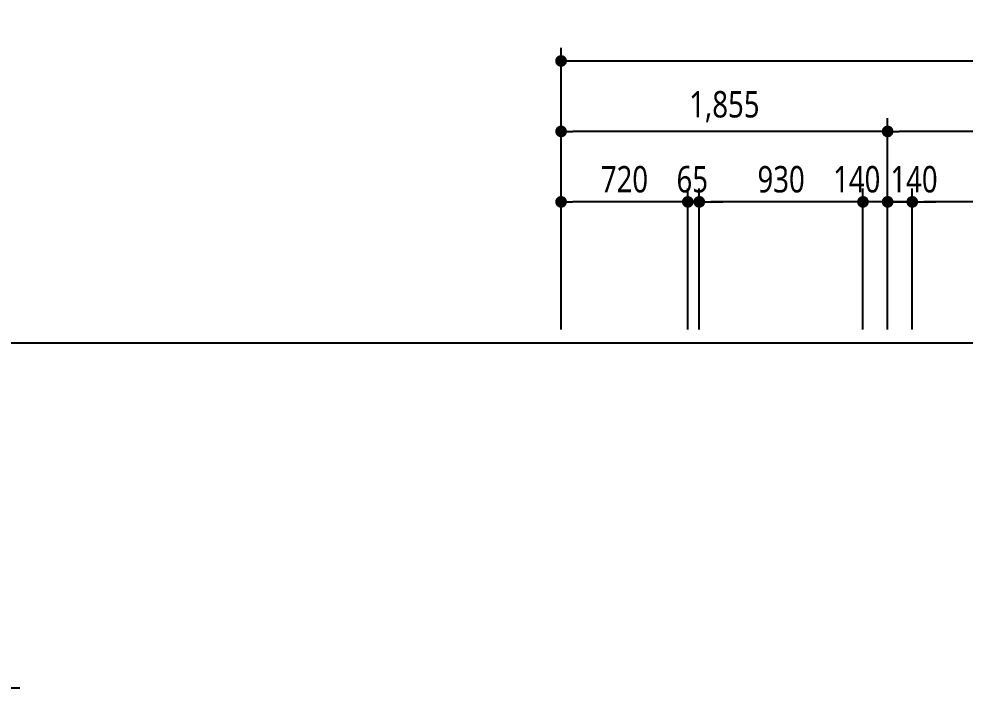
# Model space of a CAD drawing. Header units: millimetres. Extents: x -33000 to 294000, y 0 to 42408.
# Drawn here: x 132913 to 138288, y 23515 to 27313 of the extents above; entities that cross this region are included whole.
import ezdxf

# ---------------------------------------------------------------- set-up
doc = ezdxf.new("R2010")
doc.units = ezdxf.units.MM
doc.header["$LTSCALE"] = 50
doc.layers.add('arch', color=8, linetype='Continuous')
doc.styles.add('ANU-TEXT 0', font='malgun.ttf', dxfattribs={"width": 0.8})
doc.dimstyles.new('UDIM-외부', dxfattribs={"dimscale": 50, "dimtxt": 3, "dimasz": 1.33, "dimexe": 1.5, "dimexo": 1.5, "dimgap": 1, "dimtad": 1, "dimdec": 0, "dimzin": 0, "dimdsep": 46, "dimlunit": 6, "dimtxsty": 'ANU-TEXT 0', "dimblk": 'DOT', "dimcen": 0.09, "dimdle": 1.5, "dimclrd": 256, "dimclre": 256, "dimclrt": 3, "dimadec": 0, "dimazin": 0, "dimtfac": 1, "dimtdec": 0, "dimtix": 1, "dimtmove": 2, "dimatfit": 3, "dimfxl": 1.5, "dimtolj": 1, "dimtzin": 0, "dimlwd": -1, "dimarcsym": 0})

# ---------------------------------------------------------------- blocks, each defined once
blk = doc.blocks.new('_Dot')
at = {"color": 0, "linetype": 'ByBlock', "lineweight": -2}
blk.add_line((-0.5, 0), (-1, 0), dxfattribs=at)
at = {"color": 0, "linetype": 'ByBlock', "const_width": 0.5}
blk.add_lwpolyline([(-0.25, 0, 1), (0.25, 0, 1)], format="xyb", close=True, dxfattribs=at)
blk = doc.blocks.new('*D199')
at = {"lineweight": -2, "transparency": 16777216}
for p, q in [((137988.3, 25549.6), (137988.3, 26349.6)), ((139048.3, 25549.6), (139048.3, 26349.6))]:
    blk.add_line(p, q, dxfattribs=at)
at = {"transparency": 16777216}
blk.add_line((138981.8, 26274.6), (138054.8, 26274.6), dxfattribs=at)
at = {"layer": 'Defpoints', "color": 0, "transparency": 16777216}
for p in [(137988.3, 26274.6), (137988.3, 25474.6), (139048.3, 25474.6)]:
    blk.add_point(p, dxfattribs=at)
at = {"transparency": 16777216, "xscale": 66.5, "yscale": 66.5, "zscale": 66.5, "rotation": 180}
blk.add_blockref('_Dot', (137988.3, 26274.6), dxfattribs=at)
at = {"transparency": 16777216, "xscale": 66.5, "yscale": 66.5, "zscale": 66.5}
blk.add_blockref('_Dot', (139048.3, 26274.6), dxfattribs=at)
at = {"transparency": 16777216, "insert": (138518.3, 26415.1), "char_height": 150, "attachment_point": 5, "style": 'ANU-TEXT 0'}
blk.add_mtext('\\A1;1,060', dxfattribs=at)
blk = doc.blocks.new('*D200')
at = {"lineweight": -2, "transparency": 16777216}
for p, q in [((137848.3, 25549.6), (137848.3, 26349.6)), ((137988.3, 25549.6), (137988.3, 26349.6))]:
    blk.add_line(p, q, dxfattribs=at)
at = {"transparency": 16777216}
for p, q in [((137781.8, 26274.6), (137715.3, 26274.6)), ((137988.3, 26274.6), (137848.3, 26274.6)), ((138054.8, 26274.6), (138121.3, 26274.6))]:
    blk.add_line(p, q, dxfattribs=at)
at = {"layer": 'Defpoints', "color": 0, "transparency": 16777216}
for p in [(137848.3, 26274.6), (137848.3, 25474.6), (137988.3, 25474.6)]:
    blk.add_point(p, dxfattribs=at)
at = {"transparency": 16777216, "xscale": 66.5, "yscale": 66.5, "zscale": 66.5}
blk.add_blockref('_Dot', (137848.3, 26274.6), dxfattribs=at)
at = {"transparency": 16777216, "xscale": 66.5, "yscale": 66.5, "zscale": 66.5, "rotation": 180}
blk.add_blockref('_Dot', (137988.3, 26274.6), dxfattribs=at)
at = {"transparency": 16777216, "insert": (137998.3, 26402.1), "char_height": 150, "attachment_point": 5, "style": 'ANU-TEXT 0'}
blk.add_mtext('\\A1;140', dxfattribs=at)
blk = doc.blocks.new('*D201')
at = {"lineweight": -2, "transparency": 16777216}
for p, q in [((137708.3, 25549.6), (137708.3, 26349.6)), ((137848.3, 25549.6), (137848.3, 26349.6))]:
    blk.add_line(p, q, dxfattribs=at)
at = {"transparency": 16777216}
for p, q in [((137641.8, 26274.6), (137575.3, 26274.6)), ((137848.3, 26274.6), (137708.3, 26274.6)), ((137914.8, 26274.6), (137981.3, 26274.6))]:
    blk.add_line(p, q, dxfattribs=at)
at = {"layer": 'Defpoints', "color": 0, "transparency": 16777216}
for p in [(137708.3, 26274.6), (137708.3, 25474.6), (137848.3, 25474.6)]:
    blk.add_point(p, dxfattribs=at)
at = {"transparency": 16777216, "xscale": 66.5, "yscale": 66.5, "zscale": 66.5}
blk.add_blockref('_Dot', (137708.3, 26274.6), dxfattribs=at)
at = {"transparency": 16777216, "xscale": 66.5, "yscale": 66.5, "zscale": 66.5, "rotation": 180}
blk.add_blockref('_Dot', (137848.3, 26274.6), dxfattribs=at)
at = {"transparency": 16777216, "insert": (137672.8, 26402.1), "char_height": 150, "attachment_point": 5, "style": 'ANU-TEXT 0'}
blk.add_mtext('\\A1;140', dxfattribs=at)
blk = doc.blocks.new('*D202')
at = {"lineweight": -2, "transparency": 16777216}
for p, q in [((136778.3, 25549.6), (136778.3, 26349.6)), ((137708.3, 25549.6), (137708.3, 26349.6))]:
    blk.add_line(p, q, dxfattribs=at)
at = {"transparency": 16777216}
blk.add_line((137641.8, 26274.6), (136844.8, 26274.6), dxfattribs=at)
at = {"layer": 'Defpoints', "color": 0, "transparency": 16777216}
for p in [(136778.3, 26274.6), (136778.3, 25474.6), (137708.3, 25474.6)]:
    blk.add_point(p, dxfattribs=at)
at = {"transparency": 16777216, "xscale": 66.5, "yscale": 66.5, "zscale": 66.5, "rotation": 180}
blk.add_blockref('_Dot', (136778.3, 26274.6), dxfattribs=at)
at = {"transparency": 16777216, "xscale": 66.5, "yscale": 66.5, "zscale": 66.5}
blk.add_blockref('_Dot', (137708.3, 26274.6), dxfattribs=at)
at = {"transparency": 16777216, "insert": (137243.3, 26402.1), "char_height": 150, "attachment_point": 5, "style": 'ANU-TEXT 0'}
blk.add_mtext('\\A1;930', dxfattribs=at)
blk = doc.blocks.new('*D203')
at = {"lineweight": -2, "transparency": 16777216}
for p, q in [((135993.3, 25549.6), (135993.3, 26349.6)), ((136713.3, 25549.6), (136713.3, 26349.6))]:
    blk.add_line(p, q, dxfattribs=at)
at = {"transparency": 16777216}
blk.add_line((136646.8, 26274.6), (136059.8, 26274.6), dxfattribs=at)
at = {"layer": 'Defpoints', "color": 0, "transparency": 16777216}
for p in [(135993.3, 26274.6), (135993.3, 25474.6), (136713.3, 25474.6)]:
    blk.add_point(p, dxfattribs=at)
at = {"transparency": 16777216, "xscale": 66.5, "yscale": 66.5, "zscale": 66.5, "rotation": 180}
blk.add_blockref('_Dot', (135993.3, 26274.6), dxfattribs=at)
at = {"transparency": 16777216, "xscale": 66.5, "yscale": 66.5, "zscale": 66.5}
blk.add_blockref('_Dot', (136713.3, 26274.6), dxfattribs=at)
at = {"transparency": 16777216, "insert": (136353.3, 26402.1), "char_height": 150, "attachment_point": 5, "style": 'ANU-TEXT 0'}
blk.add_mtext('\\A1;720', dxfattribs=at)
blk = doc.blocks.new('*D191')
at = {"lineweight": -2, "transparency": 16777216}
for p, q in [((137848.3, 25549.6), (137848.3, 26749.6)), ((139188.3, 25549.6), (139188.3, 26749.6))]:
    blk.add_line(p, q, dxfattribs=at)
at = {"transparency": 16777216}
blk.add_line((139121.8, 26674.6), (137914.8, 26674.6), dxfattribs=at)
at = {"layer": 'Defpoints', "color": 0, "transparency": 16777216}
for p in [(137848.3, 26674.6), (137848.3, 25474.6), (139188.3, 25474.6)]:
    blk.add_point(p, dxfattribs=at)
at = {"transparency": 16777216, "xscale": 66.5, "yscale": 66.5, "zscale": 66.5, "rotation": 180}
blk.add_blockref('_Dot', (137848.3, 26674.6), dxfattribs=at)
at = {"transparency": 16777216, "xscale": 66.5, "yscale": 66.5, "zscale": 66.5}
blk.add_blockref('_Dot', (139188.3, 26674.6), dxfattribs=at)
at = {"transparency": 16777216, "insert": (138518.3, 26815.1), "char_height": 150, "attachment_point": 5, "style": 'ANU-TEXT 0'}
blk.add_mtext('\\A1;1,340', dxfattribs=at)
blk = doc.blocks.new('*D192')
at = {"lineweight": -2, "transparency": 16777216}
for p, q in [((135993.3, 25549.6), (135993.3, 26749.6)), ((137848.3, 25549.6), (137848.3, 26749.6))]:
    blk.add_line(p, q, dxfattribs=at)
at = {"transparency": 16777216}
blk.add_line((137781.8, 26674.6), (136059.8, 26674.6), dxfattribs=at)
at = {"layer": 'Defpoints', "color": 0, "transparency": 16777216}
for p in [(135993.3, 26674.6), (135993.3, 25474.6), (137848.3, 25474.6)]:
    blk.add_point(p, dxfattribs=at)
at = {"transparency": 16777216, "xscale": 66.5, "yscale": 66.5, "zscale": 66.5, "rotation": 180}
blk.add_blockref('_Dot', (135993.3, 26674.6), dxfattribs=at)
at = {"transparency": 16777216, "xscale": 66.5, "yscale": 66.5, "zscale": 66.5}
blk.add_blockref('_Dot', (137848.3, 26674.6), dxfattribs=at)
at = {"transparency": 16777216, "insert": (136920.8, 26815.1), "char_height": 150, "attachment_point": 5, "style": 'ANU-TEXT 0'}
blk.add_mtext('\\A1;1,855', dxfattribs=at)
blk = doc.blocks.new('*D193')
at = {"lineweight": -2, "transparency": 16777216}
for p, q in [((135993.3, 25549.6), (135993.3, 27149.6)), ((143068.3, 25549.6), (143068.3, 27149.6))]:
    blk.add_line(p, q, dxfattribs=at)
at = {"transparency": 16777216}
blk.add_line((136059.8, 27074.6), (143001.8, 27074.6), dxfattribs=at)
at = {"layer": 'Defpoints', "color": 0, "transparency": 16777216}
for p in [(143068.3, 27074.6), (135993.3, 25474.6), (143068.3, 25474.6)]:
    blk.add_point(p, dxfattribs=at)
at = {"transparency": 16777216, "xscale": 66.5, "yscale": 66.5, "zscale": 66.5, "rotation": 180}
blk.add_blockref('_Dot', (135993.3, 27074.6), dxfattribs=at)
at = {"transparency": 16777216, "xscale": 66.5, "yscale": 66.5, "zscale": 66.5}
blk.add_blockref('_Dot', (143068.3, 27074.6), dxfattribs=at)
at = {"transparency": 16777216, "insert": (139530.8, 27214.7), "char_height": 150, "attachment_point": 5, "style": 'ANU-TEXT 0'}
blk.add_mtext('\\A1;7,075', dxfattribs=at)
blk = doc.blocks.new('*D189')
at = {"lineweight": -2, "transparency": 16777216}
for p, q in [((136713.3, 25549.6), (136713.3, 26349.6)), ((136778.3, 25549.6), (136778.3, 26349.6))]:
    blk.add_line(p, q, dxfattribs=at)
at = {"transparency": 16777216}
for p, q in [((136646.8, 26274.6), (136580.3, 26274.6)), ((136778.3, 26274.6), (136713.3, 26274.6)), ((136844.8, 26274.6), (136911.3, 26274.6))]:
    blk.add_line(p, q, dxfattribs=at)
at = {"layer": 'Defpoints', "color": 0, "transparency": 16777216}
for p in [(136713.3, 26274.6), (136713.3, 25474.6), (136778.3, 25474.6)]:
    blk.add_point(p, dxfattribs=at)
at = {"transparency": 16777216, "xscale": 66.5, "yscale": 66.5, "zscale": 66.5}
blk.add_blockref('_Dot', (136713.3, 26274.6), dxfattribs=at)
at = {"transparency": 16777216, "xscale": 66.5, "yscale": 66.5, "zscale": 66.5, "rotation": 180}
blk.add_blockref('_Dot', (136778.3, 26274.6), dxfattribs=at)
at = {"transparency": 16777216, "insert": (136738.6, 26402.1), "char_height": 150, "attachment_point": 5, "style": 'ANU-TEXT 0'}
blk.add_mtext('\\A1;65', dxfattribs=at)

msp = doc.modelspace()

# ---------------------------------------------------------------- linework, layer by layer
at = {"layer": 'arch'}
for p, q in [((131606.2, 25474.6), (146198.3, 25474.6)), ((132918.3, 23514.6), (131618.3, 23514.6))]:
    msp.add_line(p, q, dxfattribs=at)

# ---------------------------------------------------------------- dimensions: what is measured, and where the dimension line sits
for base, p1, p2, picture, middle in [((143068.3, 27074.6), (135993.3, 25474.6), (143068.3, 25474.6), '*D193', (139530.8, 27214.7)), ((135993.3, 26674.6), (137848.3, 25474.6), (135993.3, 25474.6), '*D192', (136920.8, 26815.1)), ((137848.3, 26674.6), (139188.3, 25474.6), (137848.3, 25474.6), '*D191', (138518.3, 26815.1)), ((135993.3, 26274.6), (136713.3, 25474.6), (135993.3, 25474.6), '*D203', (136353.3, 26402.1)), ((136778.3, 26274.6), (137708.3, 25474.6), (136778.3, 25474.6), '*D202', (137243.3, 26402.1)), ((137988.3, 26274.6), (139048.3, 25474.6), (137988.3, 25474.6), '*D199', (138518.3, 26415.1))]:
    dim = msp.add_linear_dim(base=base, p1=p1, p2=p2, angle=180, dimstyle='UDIM-외부', override={"dimclrd": 256, "dimclre": 256, "dimclrt": 256})
    dim.commit()
    dim.dimension.update_dxf_attribs({"geometry": picture, "text_midpoint": middle})
for base, p1, p2, picture, middle in [((136713.3, 26274.6), (136778.3, 25474.6), (136713.3, 25474.6), '*D189', (136738.6, 26402.1)), ((137708.3, 26274.6), (137848.3, 25474.6), (137708.3, 25474.6), '*D201', (137672.8, 26402.1)), ((137848.3, 26274.6), (137988.3, 25474.6), (137848.3, 25474.6), '*D200', (137998.3, 26402.1))]:
    dim = msp.add_linear_dim(base=base, p1=p1, p2=p2, angle=180, dimstyle='UDIM-외부', override={"dimclrd": 256, "dimclre": 256, "dimclrt": 256})
    dim.commit()
    dim.dimension.update_dxf_attribs({"geometry": picture, "text_midpoint": middle, "dimtype": 160})

doc.saveas('drawing.dxf')
